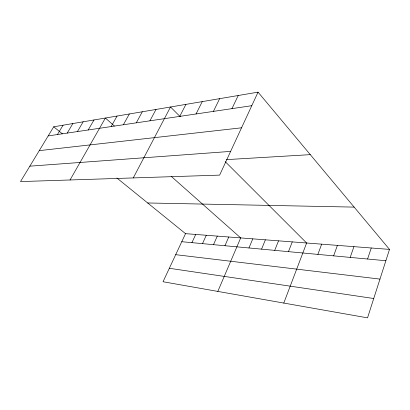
<?xml version="1.0" encoding="UTF-8"?>
<svg xmlns="http://www.w3.org/2000/svg" width="410" height="410" viewBox="0 0 410 410"><rect width="100%" height="100%" fill="white"/><g stroke="black" fill="none" stroke-linecap="round" stroke-linejoin="round"><path stroke-width="0.61" d="M389.5 249.398L367.529 317.853L163.036 281.742L185.535 233.659L389.5 249.398L258.054 92.147L53.705 126.798L20.5 181.584L219.642 175.116L258.054 92.147M367.58 259.028L371.265 247.994M350.196 257.403L353.917 246.656M333.648 255.86L337.404 245.38M317.878 254.395L321.655 244.165M283.787 303.062L306.629 243.002L225.177 161.612M288.455 251.648L292.268 241.895M274.715 250.372L278.534 240.834M261.565 249.142L265.383 239.819M248.962 247.968L252.785 238.845M217.812 291.413L240.701 237.913L171.359 176.479M224.941 245.728L228.754 236.995M213.492 244.662L217.295 236.109M202.494 243.637L206.286 235.258M191.926 242.653L195.708 234.443M231.952 108.64L238.215 95.515M213.415 111.392L219.657 98.661M196.041 113.97L202.258 101.608M179.734 116.389L185.909 104.381M133.265 177.919L170.519 106.989L180.241 116.706M149.927 120.812L156.01 109.449M136.274 122.836L142.301 111.776M123.364 124.753L129.334 113.975M111.141 126.567L117.05 116.056M70.049 179.975L105.396 118.034L114.364 125.983M88.206 129.97L93.998 119.966M77.444 131.564L83.168 121.801M67.209 133.086L72.867 123.548M57.467 134.531L63.058 125.209M48.185 135.91L251.781 105.698M39.252 150.639L241.541 127.812M29.843 166.168L230.625 151.398M226.474 159.628L310.288 154.642M147.677 202.97L354.148 207.111M181.768 241.705L385.861 260.729M175.7 254.671L379.967 279.097M169.33 268.284L373.735 298.511M53.705 126.798L62.412 133.855M116.901 178.022L185.535 233.659"/></g></svg>
